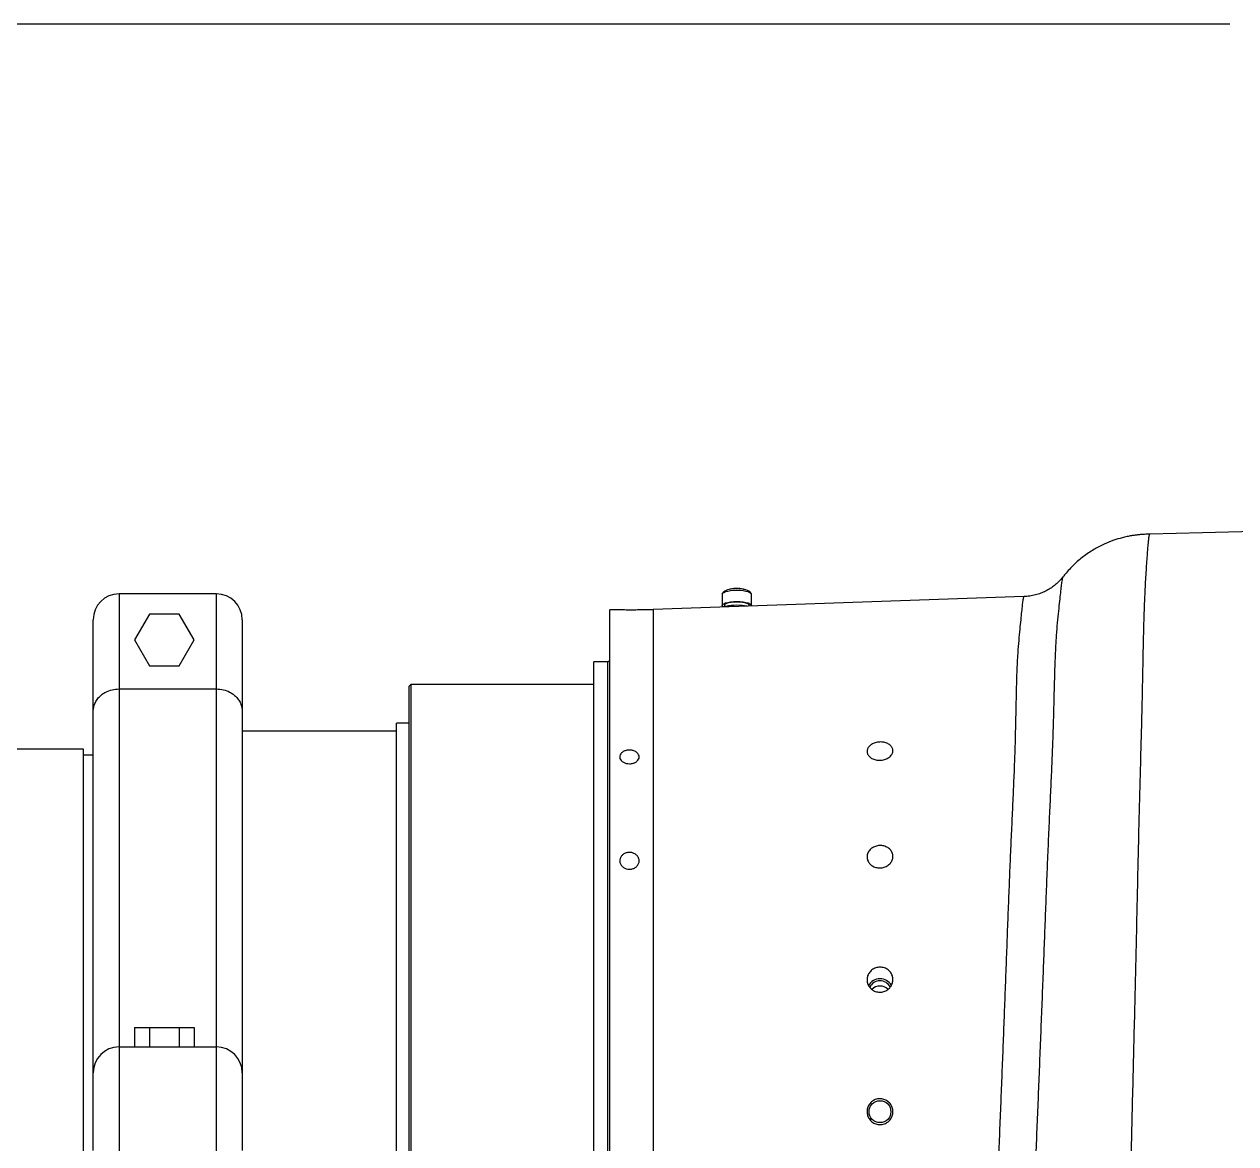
# Model space of a CAD drawing. Header units: millimetres. Extents: x -69706 to 52883, y -6882 to 68885.
# Drawn here: x 5800 to 6394, y 63934 to 64483 of the extents above; entities that cross this region are included whole.
import ezdxf

# ---------------------------------------------------------------- set-up
doc = ezdxf.new("R2010")
doc.units = ezdxf.units.MM
doc.layers.add('B2F-H-EQ-P-T20001$0$M-HVAC-EQPM', color=134, linetype='Continuous')

# ---------------------------------------------------------------- blocks, each defined once
blk = doc.blocks.new('B2F-H-EQ-P-T20001$0$CH-B2C-05、09-1000RT_20201019')
at = {"color": 0, "linetype": 'Continuous', "lineweight": 25}
for p, q in [((2476.55, 3041.94), (1855, 3041.94)), ((2437.18, 2791.77), (2437.22, 2791.7)), ((2394.68, 2770.74), (2394.65, 2770.7)), ((1931.44, 2762.53), (1931.44, 2715.92)), ((1979.2, 2762.53), (1931.44, 2762.53)), ((1979.2, 2715.92), (1979.2, 2762.53)), ((2375.63, 2761.18), (2193.59, 2754.83)), ((2227.44, 2762.47), (2227.44, 2756.89)), ((2228.67, 2763.87), (2227.7, 2762.97)), ((2241.47, 2762.97), (2240.49, 2763.87)), ((2241.73, 2756.89), (2241.73, 2762.47)), ((2177.36, 2754.66), (2172.25, 2754.66)), ((2172.25, 2746.27), (2172.25, 2754.66)), ((2193.59, 2754.66), (2188.48, 2754.66)), ((2193.59, 2754.83), (2193.59, 2322.62)), ((2228.51, 2756.89), (2228.51, 2756.09)), ((2229.21, 2756.37), (2228.93, 2756.3)), ((2230, 2756.48), (2228.96, 2756.21)), ((2234.58, 2756.91), (2230, 2756.48)), ((2230, 2756.1), (2230, 2756.48)), ((2239.17, 2756.48), (2234.58, 2756.91)), ((2239.17, 2756.42), (2239.17, 2756.48)), ((2239.38, 2756.42), (2239.17, 2756.48)), ((2240.66, 2756.47), (2240.66, 2756.89)), ((1918.74, 2704.71), (1918.74, 2749.83)), ((1946.34, 2752.63), (1939, 2739.93)), ((1961, 2752.63), (1946.34, 2752.63)), ((1968.33, 2739.93), (1961, 2752.63)), ((1991.9, 2749.83), (1991.9, 2704.71)), ((2172.25, 2341.5), (2172.25, 2746.27)), ((1939, 2739.93), (1946.34, 2727.22)), ((1961, 2727.22), (1968.33, 2739.93)), ((2171.24, 2729.26), (2164.38, 2729.26)), ((2164.38, 2721.74), (2164.38, 2729.26)), ((2171.24, 2360.17), (2171.24, 2729.26)), ((1946.34, 2727.22), (1961, 2727.22)), ((2074.64, 2718.09), (2073.88, 2717.33)), ((2073.88, 2299.72), (2073.88, 2717.33)), ((2164.38, 2718.09), (2074.64, 2718.09)), ((2074.64, 2718.09), (2074.64, 2398.96)), ((2164.38, 2288.87), (2164.38, 2721.74)), ((1931.44, 2715.92), (1931.44, 2540.28)), ((1931.44, 2715.92), (1979.2, 2715.92)), ((1979.2, 2540.28), (1979.2, 2715.92)), ((1918.74, 2527.58), (1918.74, 2704.71)), ((1991.9, 2704.71), (1991.9, 2527.58)), ((2067.53, 2695.22), (1991.9, 2695.22)), ((2073.88, 2699.03), (2067.53, 2699.03)), ((2067.53, 2692.54), (2067.53, 2699.03)), ((2067.53, 2318.02), (2067.53, 2692.54)), ((1913.98, 2686.33), (1744.09, 2686.33)), ((1913.98, 2330.72), (1913.98, 2686.33)), ((1918.74, 2683.36), (1913.98, 2683.36)), ((1939, 2549.8), (1939, 2540.28)), ((1939, 2549.8), (1946.34, 2549.8)), ((1946.34, 2549.8), (1946.34, 2540.28)), ((1946.34, 2549.8), (1961, 2549.8)), ((1961, 2549.8), (1961, 2540.28)), ((1961, 2549.8), (1968.33, 2549.8)), ((1968.33, 2549.8), (1968.33, 2540.28)), ((1931.44, 2540.28), (1931.44, 2476.78)), ((1931.44, 2540.28), (1979.2, 2540.28)), ((1979.2, 2476.78), (1979.2, 2540.28)), ((1918.74, 2489.48), (1918.74, 2527.58)), ((1991.9, 2527.58), (1991.9, 2489.48))]:
    blk.add_line(p, q, dxfattribs=at)
at = {"color": 0, "linetype": 'Continuous', "lineweight": 25, "flags": 128}
for points in [[(2488.62, 2793.04), (2463.08, 2792.41), (2437.22, 2791.78)], [(2227.44, 2762.47), (2227.62, 2762.88), (2228.15, 2763.27), (2229, 2763.62), (2230.13, 2763.92), (2231.49, 2764.14), (2233, 2764.27), (2234.58, 2764.32), (2236.17, 2764.27), (2237.68, 2764.14), (2239.04, 2763.92), (2240.17, 2763.62), (2241.02, 2763.27), (2241.55, 2762.88), (2241.73, 2762.47), (2241.73, 2762.47)], [(2228.26, 2756.04), (2228.15, 2756.09), (2227.62, 2756.48), (2227.44, 2756.89), (2227.62, 2757.31), (2228.15, 2757.7), (2229, 2758.05), (2230.13, 2758.34), (2231.49, 2758.56), (2233, 2758.7), (2234.58, 2758.74), (2236.17, 2758.7), (2237.68, 2758.56), (2239.04, 2758.34), (2240.17, 2758.05), (2241.02, 2757.7), (2241.55, 2757.31), (2241.73, 2756.89), (2241.57, 2756.5)], [(2240.66, 2756.89), (2240.61, 2757.08), (2240.26, 2757.45), (2239.58, 2757.79), (2238.61, 2758.07), (2237.41, 2758.29), (2236.04, 2758.42), (2234.58, 2758.47), (2233.13, 2758.42), (2231.76, 2758.29), (2230.56, 2758.07), (2229.59, 2757.79), (2228.91, 2757.45), (2228.56, 2757.08), (2228.51, 2756.89)]]:
    blk.add_lwpolyline(points, dxfattribs=at)
at = {"color": 0, "linetype": 'Continuous', "lineweight": 25}
blk.add_circle((2304.84, 2508.53), 5.36, dxfattribs=at)
for centre, radius, start, end in [((2233.52, 2754.85), 10.24, 84.01812, 118.23479), ((2235.65, 2754.85), 10.24, 61.76521, 95.98188), ((1931.44, 2749.83), 12.7, 90, 180), ((1979.2, 2749.83), 12.7, 0, 90), ((2234.28, 2733.04), 23.87, 89.2676, 102.2535), ((2234.86, 2732.5), 24.42, 78.63649, 90.64634), ((2171.24, 2730.27), 1.02, 270, 0), ((2304.79, 2567.33), 6.36, 89.50462, 150.90979), ((2304.78, 2567.39), 5.34, 89.3817, 157.17311), ((2304.82, 2564.74), 5.43, 89.74666, 135.94227), ((2304.89, 2567.31), 6.38, 29.92128, 90.41403), ((2304.89, 2567.38), 5.36, 23.08193, 90.5257), ((2304.87, 2564.74), 5.43, 44.74721, 90.24974), ((1931.44, 2527.58), 12.7, 90, 180), ((1979.2, 2527.58), 12.7, 0, 90)]:
    blk.add_arc(centre, radius, start, end, dxfattribs=at)
for points, knots in [([(2437.22, 2791.76), (2437.06, 2791.77), (2435.95, 2791.8), (2434.09, 2791.7), (2431.86, 2791.52), (2429.98, 2791.29), (2428.12, 2791.01), (2426, 2790.61), (2423.09, 2789.92), (2419.31, 2788.77), (2414.62, 2786.89), (2409.59, 2784.25), (2405.44, 2781.45), (2402.25, 2778.88), (2399.94, 2776.79), (2397.73, 2774.55), (2395.89, 2772.46), (2394.93, 2771.22), (2394.58, 2770.76)], [0, 0, 0, 0, 0.00922, 0.066937, 0.110816, 0.143597, 0.180433, 0.223755, 0.273553, 0.360383, 0.461853, 0.578125, 0.702077, 0.76508, 0.828878, 0.893425, 0.960683, 1, 1, 1, 1]), ([(2437.18, 2791.77), (2437.17, 2791.76), (2437.16, 2791.76), (2437.12, 2791.72), (2437.06, 2791.64), (2436.98, 2791.44), (2436.88, 2791.08), (2436.77, 2790.46), (2436.66, 2789.73), (2436.58, 2789.04), (2436.52, 2788.51), (2436.46, 2787.91), (2436.39, 2787.23), (2436.33, 2786.55), (2436.21, 2785.26), (2436.04, 2783.05), (2435.77, 2779.49), (2435.48, 2775.32), (2435.2, 2770.84), (2434.94, 2766.17), (2434.78, 2762.78), (2434.71, 2761.14)], [0, 0, 0, 0, 0.008467, 0.020797, 0.047907, 0.084515, 0.130623, 0.186237, 0.251366, 0.277632, 0.305182, 0.334012, 0.364125, 0.395521, 0.418049, 0.514043, 0.622305, 0.725044, 0.822239, 0.913888, 1, 1, 1, 1]), ([(2394.65, 2770.7), (2394.57, 2770.59), (2394.33, 2770.31), (2394.04, 2768.49), (2393.67, 2765.68), (2393.29, 2762.24), (2392.82, 2757.97), (2392.27, 2752.83), (2391.71, 2746.81), (2391.2, 2740.11), (2390.81, 2732.78), (2390.53, 2724.9), (2390.3, 2716.28), (2390.07, 2706.92), (2389.79, 2696.83), (2389.43, 2686.24), (2388.96, 2675.18), (2388.43, 2663.72), (2387.87, 2651.68), (2387.31, 2639.06), (2386.76, 2625.91), (2386.23, 2612.51), (2385.72, 2598.92), (2385.2, 2585.19), (2384.66, 2571.09), (2384.09, 2556.65), (2383.5, 2541.92), (2382.91, 2527.26), (2382.33, 2512.72), (2381.74, 2498.34), (2381.14, 2483.86), (2380.52, 2469.32), (2379.87, 2454.78), (2379.25, 2441.08), (2378.68, 2428.24), (2378.21, 2416.25), (2377.83, 2404.39), (2377.68, 2392.7), (2377.66, 2381.2), (2377.54, 2369.53), (2376.98, 2357.7), (2375.92, 2345.78), (2374.46, 2334.15), (2372.66, 2322.83), (2370.66, 2311.83), (2369.26, 2304.85), (2368.57, 2301.36)], [0, 0, 0, 0, 0.017218, 0.046707, 0.070023, 0.093358, 0.116675, 0.140691, 0.164727, 0.188742, 0.211439, 0.234154, 0.256851, 0.280206, 0.30358, 0.326935, 0.349671, 0.372423, 0.395159, 0.418549, 0.441958, 0.465347, 0.488039, 0.510747, 0.533438, 0.556798, 0.580178, 0.603539, 0.626077, 0.648632, 0.67117, 0.694352, 0.717553, 0.740734, 0.760703, 0.780685, 0.800655, 0.821051, 0.84146, 0.861861, 0.88466, 0.907474, 0.930277, 0.953514, 0.976762, 1, 1, 1, 1]), ([(2394.58, 2770.82), (2394.38, 2770.56), (2393.73, 2769.7), (2392.37, 2768.29), (2390.52, 2766.64), (2388.44, 2765.14), (2386.17, 2763.84), (2383.74, 2762.77), (2381.12, 2761.94), (2378.4, 2761.36), (2376.53, 2761.25), (2375.63, 2761.19)], [0, 0, 0, 0, 0.047219, 0.158675, 0.273651, 0.390768, 0.509135, 0.628218, 0.747713, 0.878769, 1, 1, 1, 1]), ([(2238.13, 2764.7), (2238.07, 2764.72), (2237.65, 2764.88), (2236.64, 2765), (2235.18, 2765.12), (2233.64, 2765.11), (2232.34, 2764.97), (2231.51, 2764.84), (2231.24, 2764.75), (2231.22, 2764.75)], [0, 0, 0, 0, 0.033989, 0.245477, 0.445218, 0.635401, 0.855425, 0.992511, 1, 1, 1, 1]), ([(2347.36, 2315.37), (2347.57, 2315.99), (2348.66, 2319.27), (2350.64, 2325.45), (2353.18, 2334.2), (2355.51, 2343.51), (2357.48, 2353.41), (2358.95, 2363.88), (2359.76, 2374.58), (2359.95, 2385.44), (2359.94, 2396.37), (2360.02, 2407.65), (2360.35, 2419.25), (2360.76, 2431.16), (2361.28, 2443.67), (2361.86, 2456.77), (2362.47, 2470.45), (2363.08, 2484.38), (2363.68, 2498.51), (2364.26, 2512.82), (2364.82, 2527), (2365.37, 2541.03), (2365.89, 2554.85), (2366.42, 2568.67), (2366.93, 2582.42), (2367.45, 2596.07), (2367.95, 2609.32), (2368.46, 2622.11), (2368.97, 2634.44), (2369.51, 2646.5), (2370.06, 2658.23), (2370.57, 2669.59), (2371.01, 2680.33), (2371.33, 2690.42), (2371.55, 2699.85), (2371.73, 2708.79), (2371.9, 2717.17), (2372.14, 2724.95), (2372.48, 2732.03), (2372.95, 2738.37), (2373.45, 2743.96), (2373.96, 2748.85), (2374.39, 2752.98), (2374.72, 2756.33), (2375.01, 2758.98), (2375.27, 2760.82), (2375.51, 2761.06), (2375.63, 2761.18)], [0, 0, 0, 0, 0.004846, 0.025474, 0.046115, 0.066739, 0.087978, 0.109237, 0.130466, 0.150432, 0.170414, 0.190383, 0.210791, 0.231212, 0.25162, 0.274108, 0.296612, 0.319099, 0.34223, 0.365381, 0.388512, 0.411137, 0.433779, 0.456404, 0.479686, 0.502987, 0.526269, 0.548895, 0.571538, 0.594164, 0.617447, 0.640749, 0.664031, 0.686642, 0.709271, 0.731883, 0.755151, 0.778438, 0.801705, 0.824838, 0.847989, 0.871122, 0.894959, 0.918817, 0.942654, 0.97146, 1, 1, 1, 1]), ([(2434.71, 2761.14), (2434.58, 2758.16), (2434.34, 2752.21), (2434.07, 2741.78), (2433.83, 2730.34), (2433.59, 2717.85), (2433.3, 2704.45), (2432.94, 2690.19), (2432.52, 2675.12), (2432.09, 2659.31), (2431.68, 2642.81), (2431.3, 2625.67), (2430.91, 2608), (2430.52, 2589.86), (2430.09, 2571.34), (2429.62, 2552.52), (2429.15, 2533.5), (2428.68, 2514.35), (2428.23, 2495.17), (2427.83, 2477.64), (2427.46, 2461.82), (2427.1, 2447.73), (2426.72, 2433.82), (2426.25, 2418.62), (2425.78, 2402.24), (2425.42, 2384.78), (2425.47, 2373.56), (2425.49, 2367.93)], [0, 0, 0, 0, 0.041632, 0.083273, 0.12494, 0.166627, 0.208315, 0.249987, 0.291644, 0.333299, 0.374965, 0.416648, 0.458328, 0.499991, 0.54163, 0.583267, 0.624929, 0.666629, 0.708362, 0.750087, 0.78135, 0.812573, 0.843757, 0.87492, 0.916504, 0.958189, 1, 1, 1, 1]), ([(2188.48, 2754.66), (2188.48, 2754.66), (2188.47, 2754.66), (2188.24, 2754.65), (2187.31, 2754.63), (2185.87, 2754.61), (2184.32, 2754.6), (2182.69, 2754.59), (2181.05, 2754.6), (2179.38, 2754.62), (2178.12, 2754.64), (2177.46, 2754.66), (2177.39, 2754.66), (2177.36, 2754.66)], [0, 0, 0, 0, 0.00332, 0.110634, 0.217957, 0.325302, 0.432654, 0.500011, 0.607335, 0.714662, 0.822003, 0.92936, 1, 1, 1, 1]), ([(1918.74, 2704.71), (1918.74, 2704.72), (1918.74, 2705.33), (1918.85, 2706.55), (1919.36, 2708.41), (1920.29, 2710.29), (1921.6, 2711.96), (1923.17, 2713.33), (1925.15, 2714.57), (1927.91, 2715.67), (1930.26, 2715.83), (1931.44, 2715.92)], [0, 0, 0, 0, 0.000964, 0.116687, 0.234121, 0.364298, 0.497879, 0.597192, 0.699102, 0.849277, 1, 1, 1, 1]), ([(1979.2, 2715.92), (1980.38, 2715.83), (1982.73, 2715.67), (1985.47, 2714.58), (1987.46, 2713.35), (1989.02, 2711.98), (1990.34, 2710.31), (1991.27, 2708.44), (1991.79, 2706.56), (1991.89, 2705.34), (1991.9, 2704.72), (1991.9, 2704.71)], [0, 0, 0, 0, 0.150722, 0.300897, 0.400079, 0.502121, 0.632145, 0.76588, 0.881574, 0.999036, 1, 1, 1, 1]), ([(2309.64, 2682.58), (2309.11, 2682.21), (2308.07, 2681.48), (2306, 2680.91), (2303.83, 2680.83), (2301.77, 2681.29), (2300.06, 2682.21), (2298.88, 2683.49), (2298.38, 2684.98), (2298.61, 2686.51), (2299.54, 2687.91), (2301.07, 2689.02), (2303.02, 2689.73), (2305.18, 2689.95), (2307.3, 2689.68), (2309.14, 2688.93), (2310.5, 2687.78), (2311.22, 2686.36), (2311.22, 2684.83), (2310.61, 2683.52), (2309.91, 2682.84), (2309.64, 2682.58)], [0, 0, 0, 0, 0.053751, 0.107499, 0.161257, 0.214979, 0.268659, 0.322322, 0.375988, 0.429653, 0.483322, 0.536987, 0.590649, 0.644319, 0.69802, 0.751766, 0.805522, 0.859229, 0.912848, 0.966424, 1, 1, 1, 1]), ([(2181.9, 2679.17), (2181.37, 2679.21), (2180.3, 2679.28), (2178.87, 2679.87), (2177.79, 2680.74), (2177.17, 2681.81), (2177.08, 2682.96), (2177.54, 2684.06), (2178.49, 2684.99), (2179.82, 2685.64), (2181.39, 2685.95), (2183.02, 2685.88), (2184.52, 2685.43), (2185.73, 2684.67), (2186.5, 2683.67), (2186.76, 2682.53), (2186.47, 2681.4), (2185.66, 2680.38), (2184.43, 2679.62), (2183.11, 2679.22), (2182.24, 2679.18), (2181.9, 2679.17)], [0, 0, 0, 0, 0.053682, 0.107363, 0.161052, 0.214742, 0.268429, 0.322107, 0.375788, 0.429479, 0.48317, 0.536852, 0.590531, 0.644215, 0.697907, 0.751595, 0.805274, 0.858955, 0.912642, 0.966334, 1, 1, 1, 1]), ([(2181.9, 2627.44), (2181.37, 2627.49), (2180.3, 2627.58), (2178.87, 2628.3), (2177.79, 2629.36), (2177.17, 2630.67), (2177.08, 2632.08), (2177.54, 2633.43), (2178.49, 2634.57), (2179.82, 2635.37), (2181.39, 2635.75), (2183.02, 2635.66), (2184.52, 2635.12), (2185.73, 2634.17), (2186.5, 2632.94), (2186.76, 2631.55), (2186.47, 2630.16), (2185.66, 2628.92), (2184.43, 2627.99), (2183.11, 2627.51), (2182.24, 2627.46), (2181.9, 2627.44)], [0, 0, 0, 0, 0.053682, 0.107363, 0.161053, 0.214744, 0.268429, 0.322106, 0.375787, 0.429479, 0.48317, 0.536852, 0.59053, 0.644214, 0.697907, 0.751595, 0.805275, 0.858954, 0.912642, 0.966334, 1, 1, 1, 1]), ([(2309.24, 2629.71), (2308.68, 2629.31), (2307.55, 2628.51), (2305.42, 2628.01), (2303.26, 2628.12), (2301.27, 2628.85), (2299.69, 2630.13), (2298.68, 2631.79), (2298.37, 2633.65), (2298.79, 2635.5), (2299.9, 2637.13), (2301.55, 2638.36), (2303.58, 2639.05), (2305.76, 2639.14), (2307.82, 2638.61), (2309.56, 2637.52), (2310.76, 2635.99), (2311.29, 2634.18), (2311.1, 2632.3), (2310.33, 2630.76), (2309.55, 2630), (2309.24, 2629.71)], [0, 0, 0, 0, 0.053755, 0.10751, 0.161261, 0.214971, 0.268645, 0.322306, 0.375969, 0.429639, 0.483306, 0.536969, 0.590633, 0.644308, 0.698021, 0.751775, 0.805525, 0.859209, 0.912811, 0.966388, 1, 1, 1, 1]), ([(2309.46, 2569.1), (2308.92, 2568.64), (2307.83, 2567.71), (2305.73, 2567.08), (2303.56, 2567.12), (2301.53, 2567.86), (2299.88, 2569.21), (2298.78, 2571.02), (2298.37, 2573.08), (2298.69, 2575.16), (2299.7, 2577.02), (2301.29, 2578.46), (2303.28, 2579.31), (2305.45, 2579.49), (2307.55, 2578.97), (2309.34, 2577.8), (2310.63, 2576.13), (2311.26, 2574.13), (2311.17, 2572.04), (2310.48, 2570.3), (2309.74, 2569.43), (2309.46, 2569.1)], [0, 0, 0, 0, 0.053754, 0.107506, 0.161261, 0.214977, 0.268652, 0.322316, 0.37598, 0.429648, 0.483316, 0.53698, 0.590642, 0.644314, 0.698021, 0.75177, 0.805525, 0.859223, 0.912831, 0.966407, 1, 1, 1, 1]), ([(2307.98, 2503.01), (2307.32, 2502.71), (2306.01, 2502.13), (2303.82, 2502.14), (2301.76, 2502.83), (2300.05, 2504.18), (2298.88, 2506.01), (2298.38, 2508.12), (2298.61, 2510.28), (2299.55, 2512.25), (2301.07, 2513.79), (2303.03, 2514.74), (2305.19, 2514.99), (2307.31, 2514.51), (2309.15, 2513.36), (2310.51, 2511.66), (2311.22, 2509.61), (2311.22, 2507.43), (2310.5, 2505.4), (2309.32, 2503.89), (2308.35, 2503.25), (2307.98, 2503.01)], [0, 0, 0, 0, 0.053748, 0.107496, 0.161217, 0.214899, 0.268562, 0.322225, 0.375891, 0.429559, 0.483224, 0.536887, 0.590557, 0.644258, 0.698003, 0.751761, 0.805466, 0.859086, 0.912661, 0.966278, 1, 1, 1, 1])]:
    blk.add_open_spline(points, degree=3, knots=knots, dxfattribs=at)

msp = doc.modelspace()

# ---------------------------------------------------------------- block references
at = {"layer": 'B2F-H-EQ-P-T20001$0$M-HVAC-EQPM'}
msp.add_blockref('B2F-H-EQ-P-T20001$0$CH-B2C-05、09-1000RT_20201019', (3914.631, 61441.218, 8.109), dxfattribs=at)

doc.saveas('drawing.dxf')
